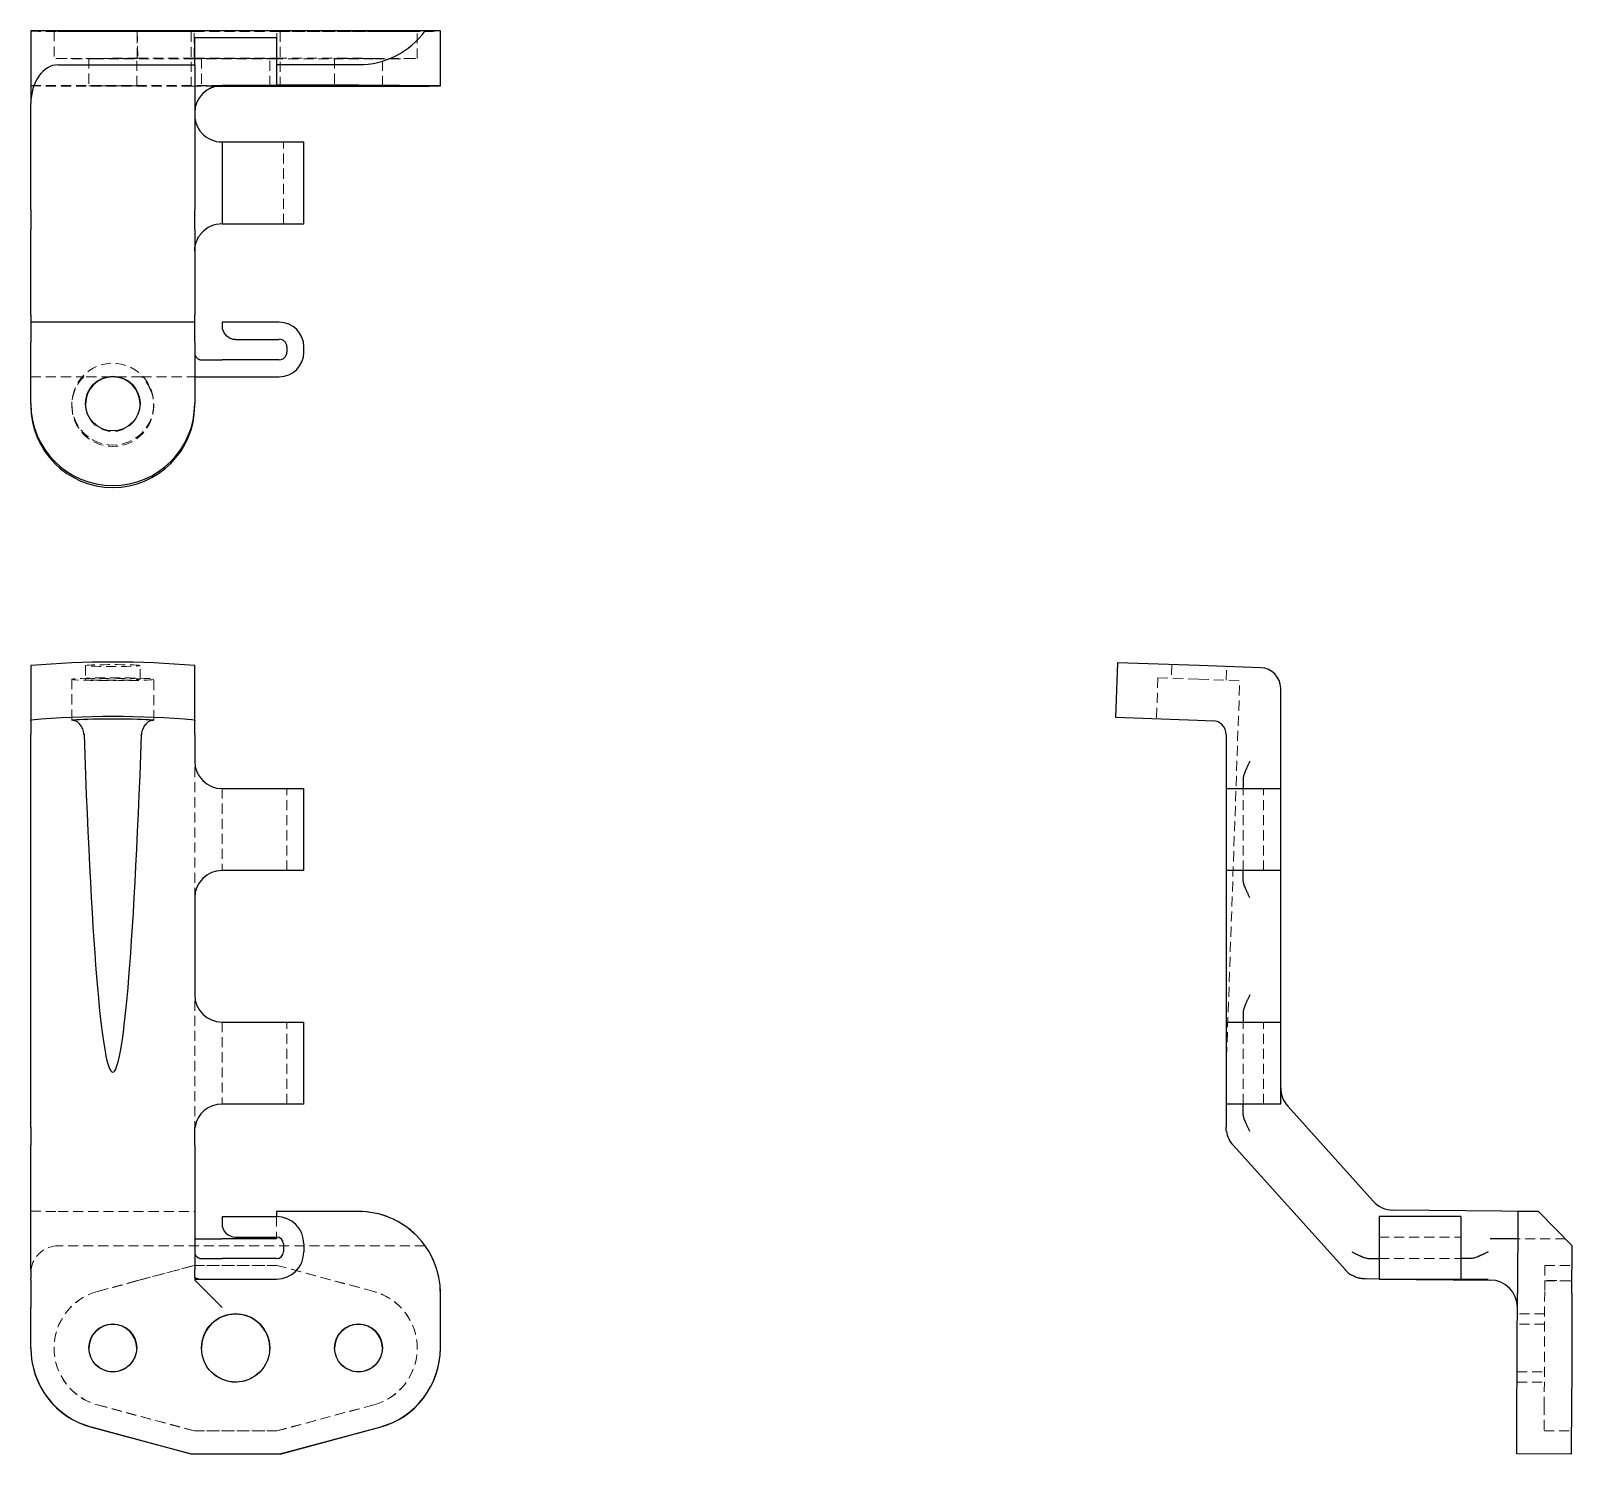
# Model space of a CAD drawing. Header units: millimetres. Extents: x 57 to 252, y 7 to 187.
import ezdxf

# ---------------------------------------------------------------- set-up
doc = ezdxf.new("R2010")
doc.units = ezdxf.units.MM
doc.linetypes.add('HIDDEN', pattern=[1.905, 1.27, -0.635])

msp = doc.modelspace()

# ---------------------------------------------------------------- linework, layer by layer
at = {"color": 7, "linetype": 'Continuous', "lineweight": 25}
for p, q in [((57.13, 186.83), (57.13, 184.39)), ((106.93, 186.84), (60.58, 186.84)), ((77.83, 185.99), (88.17, 185.99)), ((77.83, 182.55), (77.83, 185.99)), ((88.17, 185.99), (88.17, 182.57)), ((108.87, 179.92), (108.87, 186.82)), ((57.13, 184.39), (57.13, 177.66)), ((60.58, 182.55), (77.83, 182.55)), ((77.83, 182.55), (77.83, 164.23)), ((88.17, 182.57), (98.52, 182.57)), ((88.17, 182.57), (88.17, 179.96)), ((80.56, 179.84), (88.61, 179.84)), ((88.17, 179.95), (81.28, 179.95)), ((98.52, 179.96), (88.17, 179.96)), ((88.17, 179.96), (88.17, 179.95)), ((88.61, 179.84), (101.22, 179.86)), ((108.87, 179.9), (108.87, 179.92)), ((57.13, 164.23), (57.13, 177.66)), ((81.28, 172.8), (81.28, 162.45)), ((81.28, 172.8), (88.17, 172.8)), ((88.17, 172.8), (91.62, 172.8)), ((91.62, 162.45), (91.62, 172.8)), ((57.13, 164.23), (57.13, 161.7)), ((77.83, 161.7), (77.83, 164.23)), ((57.13, 150.91), (57.13, 161.7)), ((77.83, 161.7), (77.83, 150.91)), ((81.28, 162.45), (88.17, 162.45)), ((88.17, 162.45), (91.62, 162.45)), ((57.13, 150.91), (57.13, 150.02)), ((77.83, 150.02), (57.13, 150.02)), ((57.13, 150.02), (57.13, 147.52)), ((77.83, 150.02), (77.83, 150.91)), ((77.83, 147.52), (77.83, 150.02)), ((81.28, 150.02), (81.28, 149.59)), ((88.52, 150.02), (81.28, 150.02)), ((57.13, 139.74), (57.13, 147.52)), ((77.83, 147.52), (77.83, 139.74)), ((83, 147.86), (88.52, 147.86)), ((89.47, 146.92), (89.47, 146.23)), ((91.62, 146.23), (91.62, 146.92)), ((78.69, 145.28), (81.28, 145.28)), ((78.69, 145.28), (79.98, 145.28)), ((88.52, 145.28), (81.28, 145.28)), ((67.65, 143.12), (67.31, 143.12)), ((77.83, 143.12), (81.28, 143.12)), ((81.28, 143.12), (88.52, 143.12)), ((57.13, 139.74), (57.13, 139.5)), ((77.83, 139.5), (77.83, 139.74)), ((57.13, 106.64), (57.13, 99.74)), ((77.83, 99.74), (77.83, 106.64)), ((194.4, 107), (194.16, 100.11)), ((204.74, 106.64), (194.4, 107)), ((212.52, 106.37), (204.74, 106.64)), ((215.02, 91.1), (215.02, 103.78)), ((57.13, 99.68), (57.13, 99.74)), ((57.13, 99.68), (57.13, 97.95)), ((77.83, 99.74), (77.83, 99.68)), ((77.83, 97.95), (77.83, 99.68)), ((194.16, 100.11), (204.5, 99.74)), ((204.5, 99.74), (206.46, 99.68)), ((57.13, 48.34), (57.13, 97.95)), ((77.83, 97.95), (77.83, 94.55)), ((208.12, 97.95), (208.12, 94.55)), ((208.12, 94.55), (208.12, 91.1)), ((210.28, 92.27), (210.28, 91.1)), ((81.28, 91.1), (88.52, 91.1)), ((88.52, 91.1), (91.62, 91.1)), ((91.62, 80.75), (91.62, 91.1)), ((208.12, 91.1), (208.12, 80.75)), ((208.12, 91.1), (211.23, 91.1)), ((211.23, 91.1), (211.92, 91.1)), ((211.92, 91.1), (215.02, 91.1)), ((215.02, 80.75), (215.02, 91.1)), ((88.52, 80.75), (81.28, 80.75)), ((91.62, 80.75), (88.52, 80.75)), ((211.23, 80.75), (208.12, 80.75)), ((208.12, 80.75), (208.12, 77.3)), ((210.28, 79.59), (210.28, 80.75)), ((211.92, 80.75), (211.23, 80.75)), ((215.02, 80.75), (211.92, 80.75)), ((215.02, 61.59), (215.02, 80.75)), ((77.83, 77.3), (77.83, 65.04)), ((208.12, 77.3), (208.12, 65.04)), ((208.12, 65.04), (208.12, 61.59)), ((210.28, 62.76), (210.28, 61.84)), ((81.28, 61.59), (88.52, 61.59)), ((88.52, 61.59), (91.62, 61.59)), ((91.62, 51.24), (91.62, 61.59)), ((208.12, 61.59), (208.12, 51.24)), ((208.12, 61.59), (211.23, 61.59)), ((210.28, 61.84), (210.28, 61.59)), ((211.23, 61.59), (211.92, 61.59)), ((211.92, 61.59), (215.02, 61.59)), ((215.02, 51.24), (215.02, 61.59)), ((88.52, 51.24), (81.28, 51.24)), ((91.62, 51.24), (88.52, 51.24)), ((211.23, 51.24), (208.12, 51.24)), ((208.12, 51.24), (208.12, 48.34)), ((210.28, 50.99), (210.28, 51.24)), ((210.28, 50.07), (210.28, 50.99)), ((211.92, 51.24), (211.23, 51.24)), ((215.02, 51.24), (211.92, 51.24)), ((226.7, 38.98), (215.91, 50.96)), ((57.13, 48.34), (57.13, 46.03)), ((77.83, 46.03), (77.83, 47.79)), ((57.13, 30.28), (57.13, 46.03)), ((77.83, 46.03), (77.83, 30.28)), ((209.01, 46.03), (223.19, 30.28)), ((81.28, 37.02), (81.28, 36.16)), ((81.28, 37.02), (88.17, 37.02)), ((88.17, 37.67), (88.17, 37.02)), ((98.52, 37.67), (88.17, 37.67)), ((237.8, 37.02), (227.45, 37.02)), ((227.45, 37.02), (227.45, 33.57)), ((247.55, 37.68), (229.23, 37.84)), ((237.8, 37.02), (237.8, 33.57)), ((244.96, 37.67), (244.92, 27.32)), ((247.57, 37.66), (244.96, 37.67)), ((247.55, 37.68), (247.57, 37.66)), ((247.57, 37.66), (251.84, 33.33)), ((88.17, 34.22), (81.28, 34.22)), ((83, 34.44), (88.17, 34.44)), ((88.17, 34.44), (88.17, 34.22)), ((89.04, 33.57), (89.04, 32.57)), ((91.62, 33.57), (91.62, 32.57)), ((227.45, 33.57), (227.45, 32.57)), ((237.8, 33.57), (237.8, 32.57)), ((244.95, 34.22), (241.5, 34.23)), ((251.82, 27.29), (251.84, 33.33)), ((78.69, 31.71), (81.28, 31.71)), ((88.17, 31.71), (81.28, 31.71)), ((226.28, 31.71), (227.45, 31.71)), ((227.45, 32.57), (227.45, 29.12)), ((237.8, 32.57), (237.8, 29.12)), ((238.96, 31.71), (237.8, 31.71)), ((57.13, 30.28), (57.13, 29.14)), ((77.83, 29.62), (77.83, 30.28)), ((57.13, 29), (57.13, 29.14)), ((57.13, 29), (57.13, 25.54)), ((77.83, 29.12), (81.28, 29.12)), ((77.83, 29.12), (77.83, 29)), ((81.28, 29.12), (88.17, 29.12)), ((108.87, 20.42), (108.87, 27.32)), ((227.45, 29.12), (225.72, 29.14)), ((227.45, 29.12), (237.8, 29.12)), ((227.45, 29.12), (241.48, 29)), ((237.8, 29.12), (241.25, 29.12)), ((241.5, 29), (241.48, 29)), ((244.9, 20.42), (244.92, 27.32)), ((251.82, 27.29), (251.79, 20.39)), ((57.13, 20.42), (57.13, 25.54)), ((57.13, 20.39), (57.13, 20.42)), ((108.87, 20.39), (108.87, 20.42)), ((244.86, 10.43), (244.9, 20.42)), ((251.79, 20.39), (251.76, 10.4)), ((64.78, 10.43), (77.39, 7.03)), ((77.39, 7), (64.78, 10.4)), ((88.61, 7.03), (101.22, 10.43)), ((88.61, 7), (101.22, 10.4)), ((244.84, 7.03), (244.86, 10.43)), ((251.74, 7), (251.76, 10.4)), ((77.39, 7), (77.39, 7.03)), ((77.39, 7.03), (88.61, 7.03)), ((88.61, 7), (77.39, 7)), ((88.61, 7), (88.61, 7.03)), ((251.74, 7), (244.84, 7.03))]:
    msp.add_line(p, q, dxfattribs=at)
at = {"color": 7, "linetype": 'HIDDEN', "lineweight": 18}
for p, q in [((60.06, 186.79), (60.06, 183.34)), ((77.39, 186.74), (64.78, 186.76)), ((70.58, 186.83), (65.55, 186.82)), ((65.55, 186.77), (77.78, 186.75)), ((77.78, 186.83), (70.58, 186.83)), ((70.58, 183.38), (70.58, 186.83)), ((70.58, 186.83), (70.64, 183.38)), ((77.39, 186.74), (77.39, 179.84)), ((88.61, 186.74), (77.39, 186.74)), ((88.22, 186.83), (77.78, 186.83)), ((77.78, 183.39), (77.78, 186.83)), ((77.78, 186.75), (88.22, 186.75)), ((100.45, 186.82), (88.22, 186.83)), ((88.22, 183.39), (88.22, 186.83)), ((88.22, 186.75), (100.45, 186.77)), ((88.61, 186.74), (101.22, 186.76)), ((88.61, 186.74), (88.61, 179.84)), ((105.94, 183.34), (105.94, 186.79)), ((64.46, 183.34), (64.46, 179.9)), ((65.55, 183.37), (70.58, 183.38)), ((77.78, 183.3), (65.55, 183.32)), ((70.5, 179.9), (70.5, 183.34)), ((70.58, 183.38), (70.58, 183.38)), ((70.64, 183.38), (70.58, 183.38)), ((70.64, 183.38), (77.78, 183.39)), ((77.78, 183.39), (88.22, 183.39)), ((77.78, 183.3), (77.78, 183.39)), ((88.22, 183.3), (77.78, 183.3)), ((78.69, 183.34), (78.69, 179.9)), ((87.31, 179.9), (87.31, 183.34)), ((88.22, 183.39), (100.45, 183.37)), ((88.22, 183.3), (88.22, 183.39)), ((100.45, 183.32), (88.22, 183.3)), ((95.5, 183.34), (95.5, 179.9)), ((101.54, 179.9), (101.54, 183.34)), ((57.13, 179.92), (81.28, 179.92)), ((64.78, 179.86), (77.39, 179.84)), ((77.39, 179.84), (80.56, 179.84)), ((89.04, 162.45), (89.04, 172.8)), ((57.13, 143.12), (63.84, 143.12)), ((67.31, 143.12), (63.84, 143.12)), ((71.11, 143.12), (67.65, 143.12)), ((71.11, 143.12), (77.83, 143.12)), ((62.3, 139.68), (62.3, 139.5)), ((64.03, 139.74), (64.03, 139.68)), ((70.93, 139.68), (70.93, 139.74)), ((72.65, 139.5), (72.65, 139.68)), ((64.03, 106.64), (64.03, 104.92)), ((70.93, 104.92), (70.93, 106.64)), ((201.29, 106.76), (201.23, 105.04)), ((208.13, 104.79), (208.19, 106.52)), ((62.3, 104.92), (62.3, 99.74)), ((72.65, 99.74), (72.65, 104.92)), ((199.51, 105.1), (199.33, 99.92)), ((199.51, 105.1), (204.68, 104.92)), ((204.68, 104.92), (209.85, 104.73)), ((208.12, 55.25), (209.85, 104.73)), ((77.83, 77.3), (77.83, 94.55)), ((81.28, 91.1), (81.28, 80.75)), ((89.47, 80.75), (89.47, 91.1)), ((210.28, 80.75), (210.28, 91.1)), ((212.86, 80.75), (212.86, 91.1)), ((77.83, 47.79), (77.83, 65.04)), ((81.28, 61.59), (81.28, 51.24)), ((89.47, 51.24), (89.47, 61.59)), ((210.28, 51.24), (210.28, 61.59)), ((212.86, 51.24), (212.86, 61.59)), ((60.58, 37.68), (77.83, 37.68)), ((88.17, 37.66), (98.52, 37.66)), ((88.17, 37.02), (88.17, 34.44)), ((106.93, 33.33), (60.58, 33.33)), ((77.83, 34.19), (88.17, 34.19)), ((88.17, 34.19), (88.17, 34.22)), ((227.45, 34.44), (237.8, 34.44)), ((250.99, 34.19), (244.95, 34.22)), ((227.45, 31.71), (237.8, 31.71)), ((77.78, 30.85), (70.58, 28.91)), ((70.64, 28.94), (77.78, 30.86)), ((77.78, 30.86), (77.78, 30.85)), ((77.78, 30.86), (88.22, 30.86)), ((88.22, 30.85), (77.78, 30.85)), ((77.83, 29.12), (77.83, 29.62)), ((88.22, 30.86), (88.22, 30.85)), ((88.22, 30.86), (100.45, 27.57)), ((100.45, 27.55), (88.22, 30.85)), ((248.39, 30.86), (248.37, 27.57)), ((248.39, 30.86), (251.83, 30.85)), ((65.55, 27.57), (70.58, 28.92)), ((70.58, 28.91), (65.55, 27.55)), ((70.58, 28.92), (70.58, 28.94)), ((70.58, 28.91), (70.64, 28.94)), ((70.64, 28.94), (70.58, 28.94)), ((70.58, 28.92), (70.58, 28.91)), ((248.37, 27.57), (248.32, 13.24)), ((251.83, 28.91), (248.38, 28.94)), ((248.38, 28.92), (251.83, 28.91)), ((248.36, 24.72), (244.91, 24.73)), ((248.36, 23.42), (244.91, 23.44)), ((60.06, 20.4), (60.06, 20.39)), ((64.46, 20.42), (64.46, 20.4)), ((70.5, 20.4), (70.5, 20.42)), ((78.69, 20.42), (78.69, 20.4)), ((87.31, 20.4), (87.31, 20.42)), ((95.5, 20.42), (95.5, 20.4)), ((101.54, 20.4), (101.54, 20.42)), ((105.94, 20.39), (105.94, 20.4)), ((244.88, 17.4), (248.33, 17.39)), ((244.88, 16.11), (248.33, 16.09)), ((77.78, 9.95), (65.55, 13.24)), ((65.55, 13.23), (77.78, 9.93)), ((100.45, 13.24), (88.22, 9.95)), ((88.22, 9.93), (100.45, 13.23)), ((248.32, 13.24), (248.3, 9.95)), ((88.22, 9.95), (77.78, 9.95)), ((77.78, 9.95), (77.78, 9.93)), ((77.78, 9.93), (88.22, 9.93)), ((88.22, 9.95), (88.22, 9.93)), ((248.3, 9.95), (251.75, 9.93))]:
    msp.add_line(p, q, dxfattribs=at)
at = {"color": 7, "linetype": 'HIDDEN', "lineweight": 18, "flags": 128}
for points in [[(65.55, 186.82), (64.71, 186.82), (63.91, 186.82), (63.17, 186.82), (62.48, 186.82), (61.87, 186.81), (61.33, 186.81), (60.88, 186.81), (60.53, 186.8), (60.27, 186.8), (60.11, 186.8), (60.06, 186.79), (60.11, 186.79), (60.27, 186.79), (60.53, 186.78), (60.88, 186.78), (61.33, 186.78), (61.87, 186.78), (62.48, 186.77), (63.17, 186.77), (63.91, 186.77), (64.71, 186.77), (65.55, 186.77)], [(100.45, 186.77), (101.29, 186.77), (102.09, 186.77), (102.83, 186.77), (103.52, 186.77), (104.13, 186.78), (104.67, 186.78), (105.12, 186.78), (105.47, 186.78), (105.73, 186.79), (105.89, 186.79), (105.94, 186.79), (105.89, 186.8), (105.73, 186.8), (105.47, 186.8), (105.12, 186.81), (104.67, 186.81), (104.13, 186.81), (103.52, 186.82), (102.83, 186.82), (102.09, 186.82), (101.29, 186.82), (100.45, 186.82)], [(65.55, 183.32), (64.71, 183.32), (63.91, 183.32), (63.17, 183.32), (62.48, 183.32), (61.87, 183.33), (61.33, 183.33), (60.88, 183.33), (60.53, 183.33), (60.27, 183.34), (60.11, 183.34), (60.06, 183.34), (60.11, 183.35), (60.27, 183.35), (60.53, 183.35), (60.88, 183.36), (61.33, 183.36), (61.87, 183.36), (62.48, 183.37), (63.17, 183.37), (63.91, 183.37), (64.71, 183.37), (65.55, 183.37)], [(70.5, 183.34), (70.44, 183.34), (70.29, 183.34), (70.04, 183.34), (69.71, 183.34), (69.3, 183.34), (68.82, 183.33), (68.3, 183.33), (67.76, 183.33), (67.2, 183.33), (66.65, 183.33), (66.13, 183.33), (65.66, 183.34), (65.25, 183.34), (64.91, 183.34), (64.66, 183.34), (64.51, 183.34), (64.46, 183.34), (64.51, 183.35), (64.66, 183.35), (64.91, 183.35), (65.25, 183.35), (65.66, 183.35), (66.13, 183.36), (66.65, 183.36), (67.2, 183.36), (67.76, 183.36), (68.3, 183.36), (68.82, 183.36), (69.3, 183.35), (69.71, 183.35), (70.04, 183.35), (70.29, 183.35), (70.44, 183.35), (70.5, 183.34)], [(87.31, 183.34), (87.26, 183.35), (87.1, 183.35), (86.84, 183.35), (86.49, 183.35), (86.05, 183.36), (85.53, 183.36), (84.96, 183.36), (84.33, 183.36), (83.67, 183.36), (83, 183.36), (82.33, 183.36), (81.67, 183.36), (81.04, 183.36), (80.47, 183.36), (79.95, 183.36), (79.51, 183.35), (79.16, 183.35), (78.9, 183.35), (78.74, 183.35), (78.69, 183.34), (78.74, 183.34), (78.9, 183.34), (79.16, 183.34), (79.51, 183.33), (79.95, 183.33), (80.47, 183.33), (81.04, 183.33), (81.67, 183.33), (82.33, 183.33), (83, 183.33), (83.67, 183.33), (84.33, 183.33), (84.96, 183.33), (85.53, 183.33), (86.05, 183.33), (86.49, 183.33), (86.84, 183.34), (87.1, 183.34), (87.26, 183.34), (87.31, 183.34)], [(101.54, 183.34), (101.49, 183.34), (101.34, 183.34), (101.09, 183.34), (100.75, 183.34), (100.34, 183.34), (99.87, 183.33), (99.35, 183.33), (98.8, 183.33), (98.24, 183.33), (97.7, 183.33), (97.18, 183.33), (96.7, 183.34), (96.29, 183.34), (95.96, 183.34), (95.71, 183.34), (95.56, 183.34), (95.5, 183.34), (95.56, 183.35), (95.71, 183.35), (95.96, 183.35), (96.29, 183.35), (96.7, 183.35), (97.18, 183.36), (97.7, 183.36), (98.24, 183.36), (98.8, 183.36), (99.35, 183.36), (99.87, 183.36), (100.34, 183.35), (100.75, 183.35), (101.09, 183.35), (101.34, 183.35), (101.49, 183.35), (101.54, 183.34)], [(100.45, 183.37), (101.29, 183.37), (102.09, 183.37), (102.83, 183.37), (103.52, 183.37), (104.13, 183.36), (104.67, 183.36), (105.12, 183.36), (105.47, 183.35), (105.73, 183.35), (105.89, 183.35), (105.94, 183.34), (105.89, 183.34), (105.73, 183.34), (105.47, 183.33), (105.12, 183.33), (104.67, 183.33), (104.13, 183.33), (103.52, 183.32), (102.83, 183.32), (102.09, 183.32), (101.29, 183.32), (100.45, 183.32)], [(70.5, 179.9), (70.44, 179.89), (70.29, 179.89), (70.04, 179.89), (69.71, 179.89), (69.3, 179.89), (68.82, 179.88), (68.3, 179.88), (67.76, 179.88), (67.2, 179.88), (66.65, 179.88), (66.13, 179.88), (65.66, 179.89), (65.25, 179.89), (64.91, 179.89), (64.66, 179.89), (64.51, 179.89), (64.46, 179.9), (64.51, 179.9), (64.66, 179.9), (64.91, 179.9), (65.25, 179.9), (65.66, 179.9), (66.13, 179.91), (66.65, 179.91), (67.2, 179.91), (67.76, 179.91), (68.3, 179.91), (68.82, 179.91), (69.3, 179.9), (69.71, 179.9), (70.04, 179.9), (70.29, 179.9), (70.44, 179.9), (70.5, 179.9)], [(80.78, 179.88), (80.47, 179.88), (79.95, 179.88), (79.51, 179.89), (79.16, 179.89), (78.9, 179.89), (78.74, 179.89), (78.69, 179.9), (78.74, 179.9), (78.9, 179.9), (79.16, 179.9), (79.51, 179.91), (79.95, 179.91), (80.47, 179.91), (81.04, 179.91), (81.08, 179.91)], [(70.93, 139.68), (70.87, 139.08), (70.72, 138.5), (70.46, 137.95), (70.12, 137.46), (69.69, 137.04), (69.2, 136.69), (68.66, 136.44), (68.08, 136.28), (67.48, 136.23), (66.88, 136.28), (66.3, 136.44), (65.75, 136.69), (65.26, 137.04), (64.83, 137.46), (64.49, 137.95), (64.24, 138.5), (64.08, 139.08), (64.03, 139.68), (64.03, 139.68)], [(70.93, 106.64), (70.87, 106.66), (70.72, 106.68), (70.46, 106.7), (70.12, 106.72), (69.69, 106.73), (69.2, 106.74), (68.66, 106.75), (68.08, 106.76), (67.48, 106.76), (66.88, 106.76), (66.3, 106.75), (65.75, 106.74), (65.26, 106.73), (64.83, 106.72), (64.49, 106.7), (64.24, 106.68), (64.08, 106.66), (64.03, 106.64), (64.08, 106.62), (64.24, 106.6), (64.49, 106.58), (64.83, 106.56), (65.26, 106.55), (65.75, 106.53), (66.3, 106.53), (66.88, 106.52), (67.48, 106.52), (68.08, 106.52), (68.66, 106.53), (69.2, 106.53), (69.69, 106.55), (70.12, 106.56), (70.46, 106.58), (70.72, 106.6), (70.87, 106.62), (70.93, 106.64)], [(72.65, 104.92), (72.6, 104.89), (72.44, 104.86), (72.18, 104.84), (71.83, 104.82), (71.39, 104.8), (70.87, 104.78), (70.27, 104.76), (69.63, 104.75), (68.93, 104.74), (68.21, 104.74), (67.48, 104.73), (66.74, 104.74), (66.02, 104.74), (65.33, 104.75), (64.68, 104.76), (64.09, 104.78), (63.57, 104.8), (63.12, 104.82), (62.77, 104.84), (62.51, 104.86), (62.36, 104.89), (62.3, 104.92), (62.36, 104.94), (62.51, 104.97), (62.77, 104.99), (63.12, 105.01), (63.57, 105.03), (64.09, 105.05), (64.68, 105.07), (65.33, 105.08), (66.02, 105.09), (66.74, 105.09), (67.48, 105.1), (68.21, 105.09), (68.93, 105.09), (69.63, 105.08), (70.27, 105.07), (70.87, 105.05), (71.39, 105.03), (71.83, 105.01), (72.18, 104.99), (72.44, 104.97), (72.6, 104.94), (72.65, 104.92)], [(70.93, 104.92), (70.87, 104.94), (70.72, 104.96), (70.46, 104.98), (70.12, 104.99), (69.69, 105.01), (69.2, 105.02), (68.66, 105.03), (68.08, 105.03), (67.48, 105.04), (66.88, 105.03), (66.3, 105.03), (65.75, 105.02), (65.26, 105.01), (64.83, 104.99), (64.49, 104.98), (64.24, 104.96), (64.08, 104.94), (64.03, 104.92), (64.08, 104.89), (64.24, 104.87), (64.49, 104.85), (64.83, 104.84), (65.26, 104.82), (65.75, 104.81), (66.3, 104.8), (66.88, 104.8), (67.48, 104.79), (68.08, 104.8), (68.66, 104.8), (69.2, 104.81), (69.69, 104.82), (70.12, 104.84), (70.46, 104.85), (70.72, 104.87), (70.87, 104.89), (70.93, 104.92)]]:
    msp.add_lwpolyline(points, dxfattribs=at)
at = {"color": 7, "linetype": 'Continuous', "lineweight": 25, "flags": 128}
for points in [[(101.54, 179.9), (101.49, 179.89), (101.34, 179.89), (101.09, 179.89), (100.75, 179.89), (100.34, 179.89), (99.87, 179.88), (99.35, 179.88), (98.8, 179.88), (98.24, 179.88), (97.7, 179.88), (97.18, 179.88), (96.7, 179.89), (96.29, 179.89), (95.96, 179.89), (95.71, 179.89), (95.56, 179.89), (95.5, 179.9), (95.56, 179.9), (95.71, 179.9), (95.96, 179.9), (96.29, 179.9), (96.7, 179.9), (97.18, 179.91), (97.7, 179.91), (98.24, 179.91), (98.8, 179.91), (99.35, 179.91), (99.87, 179.91), (100.34, 179.9), (100.75, 179.9), (101.09, 179.9), (101.34, 179.9), (101.49, 179.9), (101.54, 179.9)], [(98.52, 179.96), (99.6, 179.96), (100.67, 179.96), (101.72, 179.96), (102.73, 179.96), (103.7, 179.96), (104.61, 179.95), (105.45, 179.95), (106.21, 179.95), (106.9, 179.95), (107.49, 179.94), (107.98, 179.94), (108.36, 179.93), (108.65, 179.93), (108.81, 179.93), (108.87, 179.92)], [(62.69, 99.68), (62.46, 99.7), (62.33, 99.73), (62.31, 99.75), (62.4, 99.78), (62.59, 99.8), (62.89, 99.83), (63.29, 99.85), (63.77, 99.87), (64.33, 99.89), (64.96, 99.9), (65.64, 99.91), (66.36, 99.92), (67.1, 99.92), (67.85, 99.92), (68.59, 99.92), (69.31, 99.91), (69.99, 99.9), (70.62, 99.89), (71.18, 99.87), (71.67, 99.85), (72.06, 99.83), (72.36, 99.8), (72.56, 99.78), (72.65, 99.75), (72.63, 99.73), (72.5, 99.7), (72.27, 99.68)], [(87.31, 20.4), (87.26, 21.08), (87.1, 21.74), (86.84, 22.36), (86.49, 22.94), (86.05, 23.45), (85.53, 23.89), (84.96, 24.25), (84.33, 24.51), (83.67, 24.66), (83, 24.72), (82.33, 24.66), (81.67, 24.51), (81.04, 24.25), (80.47, 23.89), (79.95, 23.45), (79.51, 22.94), (79.16, 22.36), (78.9, 21.74), (78.74, 21.08), (78.69, 20.4), (78.69, 20.4)]]:
    msp.add_lwpolyline(points, dxfattribs=at)
at = {"color": 7, "linetype": 'HIDDEN', "lineweight": 18}
msp.add_circle((67.48, 139.68), 5.17, dxfattribs=at)
at = {"color": 7, "linetype": 'Continuous', "lineweight": 25}
for centre, radius in [((67.48, 139.74), 3.45), ((67.48, 20.42), 3.02), ((83, 20.42), 4.31), ((98.52, 20.42), 3.02)]:
    msp.add_circle(centre, radius, dxfattribs=at)
for centre, radius, start, end in [((59.68, -25.96), 212.81, 89.7583, 90.687), ((107.18, 127.17), 59.68, 88.3754, 90.2412), ((81.28, 176.5), 3.45, 89.9998, 179.9998), ((83.01, 650.29), 470.41, 269.7279, 270.5239), ((83.16, -248.53), 428.44, 89.4453, 90.279), ((102.87, 607.5), 427.65, 269.7778, 270.8034), ((81.28, 176.25), 3.45, 221.4096, 270), ((81.28, 159), 3.45, 90, 138.5904), ((88.52, 146.92), 3.1, 0, 90), ((83, 149.59), 1.72, 180, 270), ((88.52, 146.92), 0.949, 0, 90), ((88.52, 146.23), 0.949, 270, 0), ((88.52, 146.23), 3.1, 270, 0), ((67.48, 139.68), 3.45, 0.0262, 179.9738), ((67.48, 139.74), 10.35, 180.0276, 359.9724), ((67.48, 139.5), 10.35, 180.0276, 359.9724), ((67.48, -10.59), 117.68, 84.9551, 95.0449), ((212.43, 103.78), 2.59, 0, 88), ((67.48, -17.48), 117.68, 84.9551, 95.0449), ((206.4, 97.95), 1.72, 0, 88), ((81.28, 94.55), 3.45, 180, 270), ((81.28, 77.3), 3.45, 90, 180), ((81.28, 65.04), 3.45, 180, 270), ((218.47, 53.27), 3.45, 180, 222), ((81.28, 47.79), 3.45, 90, 170.9264), ((211.57, 48.34), 3.45, 189.0736, 222), ((229.26, 41.29), 3.45, 222, 269.5), ((88.17, 33.57), 3.45, 0, 90), ((98.52, 27.32), 10.35, 0.0002, 90.0002), ((83, 36.16), 1.72, 180, 270), ((80.38, 247.02), 212.81, 269.313, 270.2417), ((88.17, 33.57), 0.862, 0, 90), ((88.17, 32.57), 0.862, 270, 0), ((88.17, 32.57), 3.45, 270, 0), ((225.75, 32.59), 3.45, 222, 239.421), ((241.47, 25.55), 3.45, 359.7773, 89.5), ((67.48, 20.4), 3.02, 0.0003, 179.9997), ((98.52, 20.4), 3.02, 0.0003, 179.9997), ((67.48, 20.42), 10.35, 180.0001, 254.9095), ((67.48, 20.39), 10.35, 180.0001, 254.9095), ((98.52, 20.42), 10.35, 285.0877, 359.9999), ((98.52, 20.39), 10.35, 285.0877, 359.9999)]:
    msp.add_arc(centre, radius, start, end, dxfattribs=at)
at = {"color": 7, "linetype": 'HIDDEN', "lineweight": 18}
for centre, radius, start, end in [((63.12, 614.36), 427.61, 269.1965, 270.2222), ((102.74, 640.6), 453.85, 269.8074, 270.7738), ((63.26, 633.66), 453.81, 269.2261, 270.1926), ((67.48, 139.5), 5.17, 157.7578, 22.2422), ((60.58, 29.88), 3.45, 89.9998, 179.9998), ((98.52, 27.29), 10.35, 0, 35.6856), ((67.48, 20.4), 7.42, 105.0904, 254.9096), ((67.48, 20.39), 7.42, 105.0904, 254.9096), ((98.52, 20.4), 7.42, 285.0876, 74.9124), ((98.52, 20.39), 7.42, 285.0876, 74.9124), ((67.48, 20.4), 3.02, 180.0003, 359.9997), ((83, 20.4), 4.31, 180.0003, 359.9997), ((98.52, 20.4), 3.02, 180.0003, 359.9997)]:
    msp.add_arc(centre, radius, start, end, dxfattribs=at)
at = {"color": 7, "linetype": 'Continuous', "lineweight": 25}
for centre, major_axis, ratio, start_param, end_param in [((98.52, 192.83), (10.35, 0), 0.991278, 4.712389, 5.660359), ((60.58, 177.66), (0, 4.89), 0.70542, 0, 1.570796), ((81.28, 176.47), (2.44, -2.44), 0.996121, 2.354251, 3.920207), ((81.28, 176.48), (3.45, 0), 0.999974, 3.136752, 3.141593), ((67.48, 203.52), (0, 148.26), 0.034899, 2.363151, 3.920034), ((81.28, 29), (3.45, 0), 0.008727, 3.141593, 3.146433), ((81.28, 25.55), (3.45, -3.45), 0.001943, 3.148376, 4.714332), ((81.28, 29.15), (3.45, 0), 0.008727, 3.665191, 4.712389)]:
    msp.add_ellipse(centre, major_axis=major_axis, ratio=ratio, start_param=start_param, end_param=end_param, dxfattribs=at)
at = {"color": 7, "linetype": 'HIDDEN', "lineweight": 18}
for centre, major_axis, ratio, start_param, end_param in [((60.58, 37.72), (3.45, 0), 0.012371, 3.141593, 4.712389), ((98.52, 27.27), (0, 10.39), 0.996155, 5.335216, 6.283185)]:
    msp.add_ellipse(centre, major_axis=major_axis, ratio=ratio, start_param=start_param, end_param=end_param, dxfattribs=at)
at = {"color": 7, "linetype": 'Continuous', "lineweight": 25}
for points, knots in [([(77.83, 176.25), (77.83, 176.19), (77.83, 176.07), (77.84, 175.91), (77.86, 175.75), (77.88, 175.61), (77.91, 175.48), (77.94, 175.35), (77.97, 175.24), (78.01, 175.14), (78.06, 174.99), (78.14, 174.79), (78.27, 174.55), (78.4, 174.33), (78.54, 174.14), (78.64, 174.02), (78.69, 173.96)], [0, 0, 0, 0, 0.074024, 0.14357, 0.208639, 0.269234, 0.325358, 0.377015, 0.424209, 0.466948, 0.505241, 0.621193, 0.728172, 0.826589, 0.916971, 1, 1, 1, 1]), ([(77.83, 159), (77.83, 159.06), (77.83, 159.17), (77.84, 159.34), (77.86, 159.49), (77.88, 159.63), (77.91, 159.77), (77.94, 159.89), (77.97, 160), (78.01, 160.1), (78.04, 160.2), (78.1, 160.34), (78.18, 160.53), (78.3, 160.75), (78.43, 160.94), (78.55, 161.12), (78.64, 161.23), (78.69, 161.28)], [0, 0, 0, 0, 0.07408, 0.143672, 0.208777, 0.269395, 0.325526, 0.377173, 0.424336, 0.467018, 0.50522, 0.549663, 0.654609, 0.751994, 0.841924, 0.924535, 1, 1, 1, 1]), ([(77.83, 146.14), (77.83, 146.11), (77.83, 146.05), (77.84, 145.97), (77.86, 145.89), (77.88, 145.82), (77.91, 145.76), (77.94, 145.71), (77.97, 145.66), (78.01, 145.61), (78.04, 145.57), (78.1, 145.51), (78.18, 145.44), (78.3, 145.37), (78.43, 145.31), (78.55, 145.28), (78.64, 145.28), (78.69, 145.28)], [0, 0, 0, 0, 0.07408, 0.143672, 0.208777, 0.269395, 0.325526, 0.377173, 0.424336, 0.467018, 0.50522, 0.549663, 0.654609, 0.751994, 0.841924, 0.924535, 1, 1, 1, 1]), ([(63.84, 97.95), (63.84, 98.07), (63.82, 98.19), (63.77, 98.42), (63.73, 98.54), (63.64, 98.74), (63.59, 98.84), (63.48, 99.02), (63.42, 99.1), (63.3, 99.25), (63.24, 99.32), (63.12, 99.44), (63.06, 99.49), (62.95, 99.57), (62.89, 99.61), (62.78, 99.66), (62.73, 99.67), (62.69, 99.68)], [0, 0, 0, 0, 0.125, 0.125, 0.25, 0.25, 0.375, 0.375, 0.5, 0.5, 0.625, 0.625, 0.75, 0.75, 0.875, 0.875, 1, 1, 1, 1]), ([(72.27, 99.68), (72.17, 99.67), (72.07, 99.62), (71.84, 99.44), (71.71, 99.32), (71.48, 99.03), (71.36, 98.85), (71.23, 98.54), (71.19, 98.43), (71.13, 98.2), (71.11, 98.07), (71.11, 97.95)], [0, 0, 0, 0, 0.25, 0.25, 0.5, 0.5, 0.75, 0.75, 0.875, 0.875, 1, 1, 1, 1]), ([(211.14, 94.55), (211.11, 94.49), (211.05, 94.38), (210.97, 94.21), (210.89, 94.06), (210.82, 93.92), (210.76, 93.78), (210.71, 93.66), (210.66, 93.55), (210.61, 93.45), (210.57, 93.35), (210.51, 93.21), (210.44, 93.02), (210.37, 92.8), (210.31, 92.61), (210.28, 92.43), (210.28, 92.32), (210.28, 92.27)], [0, 0, 0, 0, 0.07408, 0.143672, 0.208777, 0.269395, 0.325526, 0.377173, 0.424336, 0.467018, 0.50522, 0.549663, 0.654609, 0.751994, 0.841924, 0.924535, 1, 1, 1, 1]), ([(211.14, 77.3), (211.11, 77.36), (211.05, 77.48), (210.97, 77.64), (210.9, 77.8), (210.83, 77.94), (210.76, 78.07), (210.71, 78.2), (210.66, 78.31), (210.61, 78.41), (210.55, 78.56), (210.47, 78.76), (210.38, 79), (210.32, 79.22), (210.29, 79.41), (210.28, 79.53), (210.28, 79.59)], [0, 0, 0, 0, 0.074024, 0.14357, 0.208639, 0.269234, 0.325358, 0.377015, 0.424209, 0.466948, 0.505241, 0.621193, 0.728172, 0.826589, 0.916971, 1, 1, 1, 1]), ([(211.14, 65.04), (211.11, 64.98), (211.05, 64.85), (210.96, 64.67), (210.87, 64.51), (210.8, 64.35), (210.73, 64.21), (210.67, 64.08), (210.62, 63.96), (210.57, 63.85), (210.51, 63.7), (210.44, 63.51), (210.37, 63.29), (210.32, 63.09), (210.28, 62.92), (210.28, 62.81), (210.28, 62.76)], [0, 0, 0, 0, 0.08062, 0.156176, 0.22667, 0.292101, 0.352471, 0.407782, 0.458036, 0.503235, 0.549711, 0.653961, 0.750991, 0.840909, 0.923853, 1, 1, 1, 1]), ([(211.14, 47.79), (211.11, 47.86), (211.05, 47.98), (210.96, 48.16), (210.87, 48.33), (210.8, 48.49), (210.73, 48.63), (210.67, 48.76), (210.62, 48.87), (210.55, 49.04), (210.47, 49.24), (210.38, 49.49), (210.32, 49.7), (210.29, 49.9), (210.28, 50.02), (210.28, 50.07)], [0, 0, 0, 0, 0.081829, 0.158244, 0.229246, 0.29484, 0.355031, 0.409824, 0.459227, 0.503253, 0.619367, 0.726616, 0.82542, 0.916318, 1, 1, 1, 1]), ([(77.83, 47.79), (77.83, 47.84), (77.83, 47.93), (77.84, 48.06), (77.85, 48.2), (77.86, 48.29), (77.87, 48.34)], [0, 0, 0, 0, 0.250977, 0.501041, 0.750584, 1, 1, 1, 1]), ([(208.16, 47.79), (208.16, 47.84), (208.14, 47.93), (208.13, 48.06), (208.12, 48.2), (208.12, 48.29), (208.12, 48.34)], [0, 0, 0, 0, 0.250977, 0.501041, 0.750584, 1, 1, 1, 1]), ([(77.83, 32.57), (77.83, 32.54), (77.83, 32.48), (77.84, 32.4), (77.86, 32.33), (77.88, 32.26), (77.91, 32.19), (77.94, 32.14), (77.97, 32.09), (78.01, 32.04), (78.04, 32), (78.1, 31.94), (78.18, 31.87), (78.3, 31.8), (78.43, 31.75), (78.55, 31.72), (78.64, 31.71), (78.69, 31.71)], [0, 0, 0, 0, 0.07408, 0.143672, 0.208777, 0.269395, 0.325526, 0.377173, 0.424336, 0.467018, 0.50522, 0.549663, 0.654609, 0.751994, 0.841924, 0.924535, 1, 1, 1, 1]), ([(224, 32.57), (224.06, 32.54), (224.17, 32.48), (224.34, 32.4), (224.49, 32.33), (224.63, 32.26), (224.77, 32.19), (224.89, 32.14), (225, 32.09), (225.1, 32.04), (225.2, 32), (225.34, 31.94), (225.53, 31.87), (225.75, 31.8), (225.94, 31.75), (226.12, 31.72), (226.23, 31.71), (226.28, 31.71)], [0, 0, 0, 0, 0.07408, 0.143672, 0.208777, 0.269395, 0.325526, 0.377173, 0.424336, 0.467018, 0.50522, 0.549663, 0.654609, 0.751994, 0.841924, 0.924535, 1, 1, 1, 1]), ([(241.25, 32.57), (241.19, 32.54), (241.07, 32.49), (240.91, 32.4), (240.75, 32.33), (240.61, 32.26), (240.48, 32.2), (240.35, 32.14), (240.24, 32.09), (240.14, 32.04), (239.99, 31.98), (239.79, 31.9), (239.55, 31.81), (239.33, 31.75), (239.14, 31.72), (239.02, 31.71), (238.96, 31.71)], [0, 0, 0, 0, 0.074024, 0.14357, 0.208639, 0.269234, 0.325358, 0.377015, 0.424209, 0.466948, 0.505241, 0.621193, 0.728172, 0.826589, 0.916971, 1, 1, 1, 1]), ([(78.29, 29.14), (78.26, 29.14), (78.21, 29.14), (78.14, 29.15), (78.08, 29.17), (78.02, 29.19), (77.97, 29.22), (77.92, 29.26), (77.87, 29.33), (77.84, 29.43), (77.83, 29.52), (77.83, 29.58), (77.83, 29.62)], [0, 0, 0, 0, 0.0841409, 0.167837, 0.2512719, 0.3346308, 0.4180996, 0.5018632, 0.6476307, 0.7982457, 0.8980148, 1, 1, 1, 1]), ([(225.72, 29.14), (225.68, 29.14), (225.58, 29.14), (225.44, 29.15), (225.3, 29.17), (225.15, 29.19), (225, 29.22), (224.82, 29.26), (224.59, 29.33), (224.36, 29.43), (224.16, 29.52), (224.05, 29.58), (224, 29.62)], [0, 0, 0, 0, 0.0841409, 0.167837, 0.2512719, 0.3346308, 0.4180996, 0.5018632, 0.6476307, 0.7982457, 0.8980148, 1, 1, 1, 1])]:
    msp.add_open_spline(points, degree=3, knots=knots, dxfattribs=at)
at = {"color": 7, "linetype": 'HIDDEN', "lineweight": 18}
for points, knots in [([(63.84, 143.12), (63.84, 143.12), (63.82, 143.11), (63.77, 143.06), (63.73, 143.02), (63.64, 142.93), (63.59, 142.88), (63.48, 142.76), (63.42, 142.69), (63.3, 142.54), (63.24, 142.46), (63.12, 142.28), (63.06, 142.19), (62.95, 142), (62.89, 141.89), (62.78, 141.68), (62.73, 141.57), (62.69, 141.46)], [0, 0, 0, 0, 0.125, 0.125, 0.25, 0.25, 0.375, 0.375, 0.5, 0.5, 0.625, 0.625, 0.75, 0.75, 0.875, 0.875, 1, 1, 1, 1]), ([(72.27, 141.46), (72.17, 141.68), (72.07, 141.9), (71.84, 142.29), (71.71, 142.46), (71.48, 142.76), (71.36, 142.89), (71.23, 143.02), (71.19, 143.06), (71.13, 143.11), (71.11, 143.12), (71.11, 143.12)], [0, 0, 0, 0, 0.25, 0.25, 0.5, 0.5, 0.75, 0.75, 0.875, 0.875, 1, 1, 1, 1])]:
    msp.add_open_spline(points, degree=3, knots=knots, dxfattribs=at)

doc.saveas('drawing.dxf')
